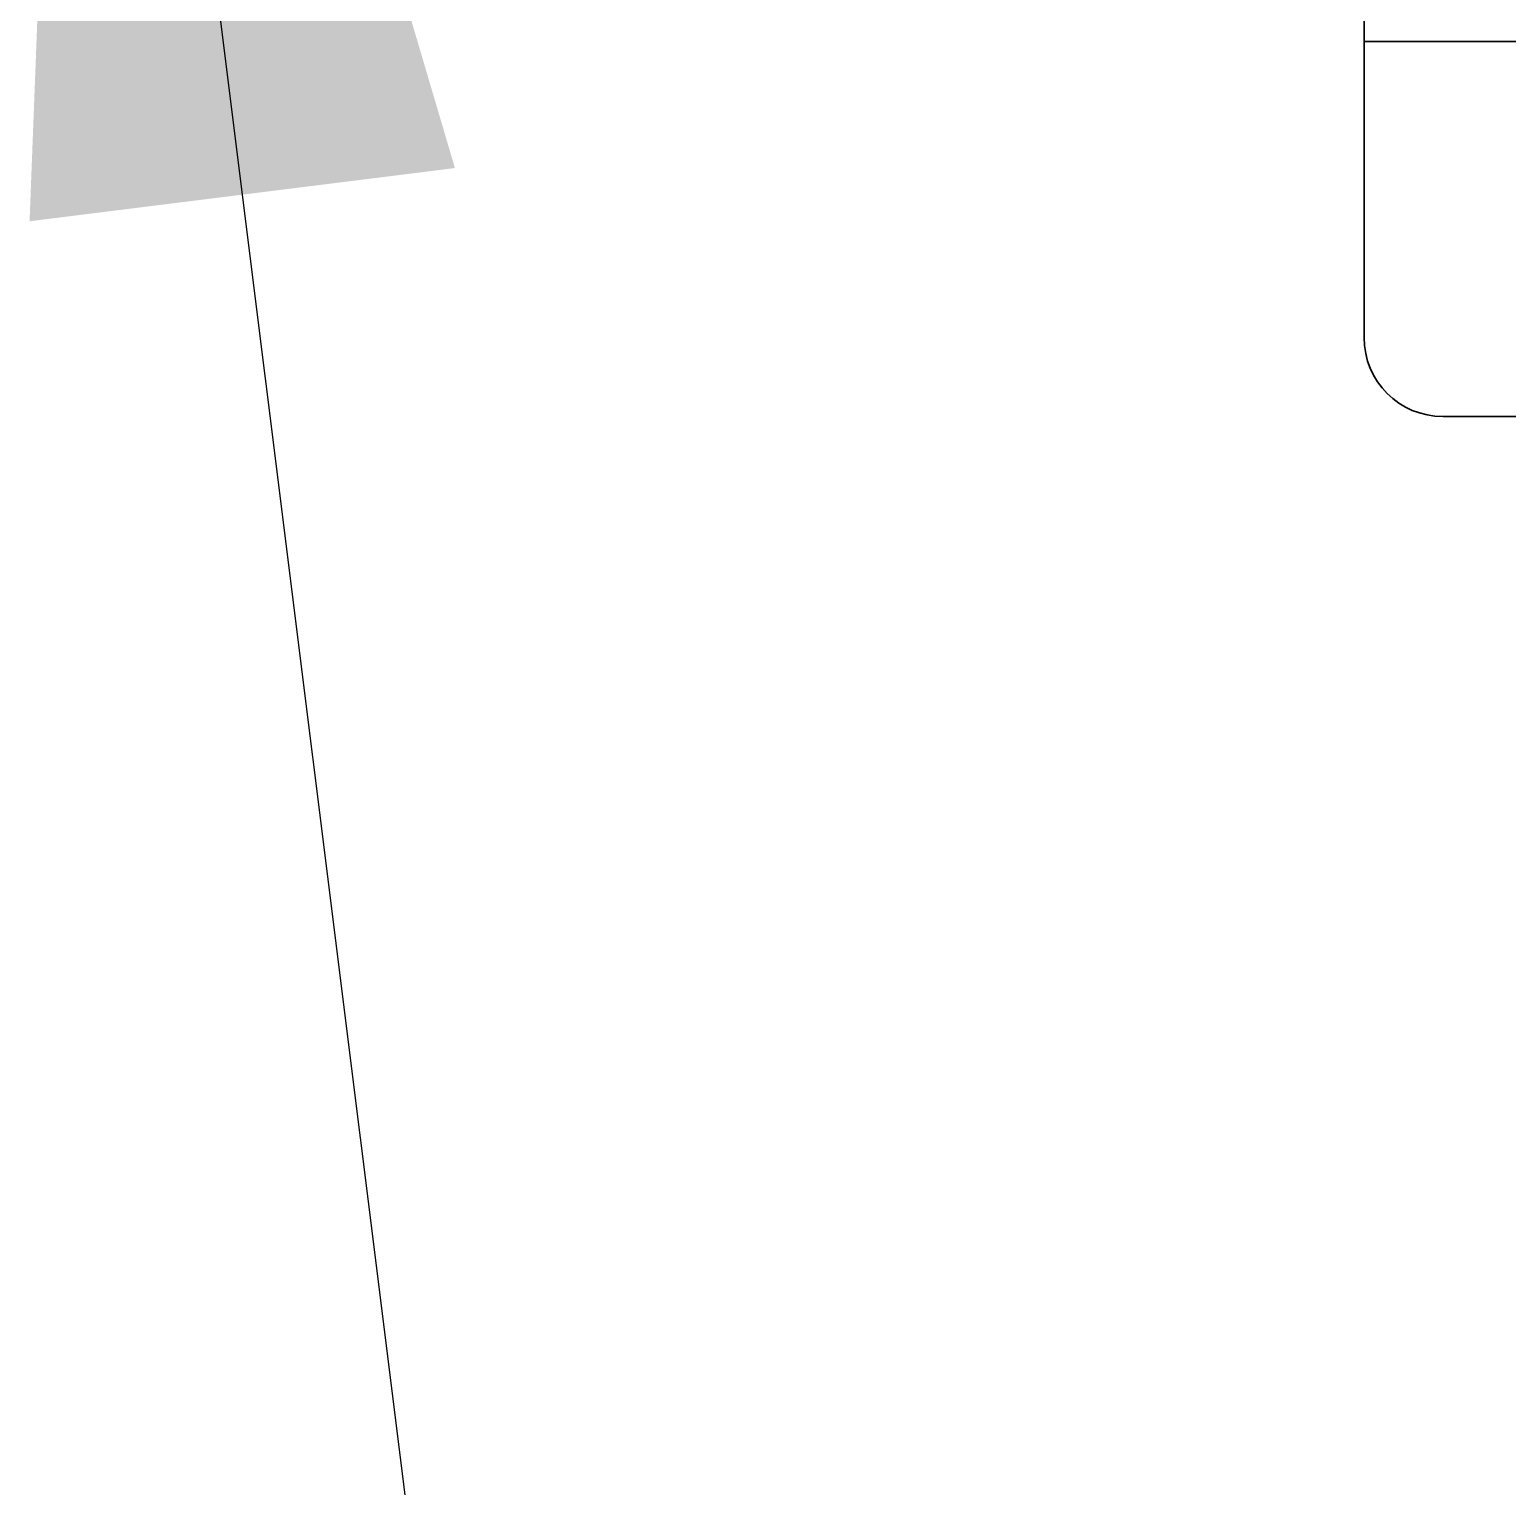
# Model space of a CAD drawing. Header units: millimetres. Extents: x 0 to 420, y 0 to 297.
# Drawn here: x 142.235 to 145.978, y 156.683 to 160.372 of the extents above; entities that cross this region are included whole.
import ezdxf

# ---------------------------------------------------------------- set-up
doc = ezdxf.new("R2010")
doc.units = ezdxf.units.MM
doc.layers.add('尺寸线层', color=150, linetype='Continuous')
doc.dimstyles.new('SLDDIMSTYLE2', dxfattribs={"dimtxt": 0.18, "dimasz": 3.302, "dimexe": 0, "dimexo": 0.0625, "dimgap": 0, "dimtad": 0, "dimtih": 1, "dimtoh": 1, "dimdec": 0, "dimrnd": 1e-09, "dimzin": 0, "dimdsep": 46, "dimtxsty": 'Standard', "dimsah": 1, "dimcen": 0.09, "dimadec": 0, "dimazin": 0, "dimtfac": 3.302, "dimtdec": 0, "dimtofl": 0, "dimtmove": 0, "dimatfit": 3, "dimfxl": 0, "dimfrac": 2, "dimtolj": 1, "dimtzin": 0, "dimarcsym": 0})

msp = doc.modelspace()

# ---------------------------------------------------------------- linework, layer by layer
at = {"color": 7, "linetype": 'Continuous', "lineweight": 35}
for p, q in [((145.6154, 161.1922), (145.6154, 160.3422)), ((145.6154, 160.3422), (147.0154, 160.3422)), ((145.6154, 160.3422), (145.6154, 159.5922)), ((145.8154, 159.3922), (146.8154, 159.3922))]:
    msp.add_line(p, q, dxfattribs=at)
msp.add_arc((145.8154, 159.5922), 0.2, 180, 270, dxfattribs=at)

# ---------------------------------------------------------------- leaders
at = {"layer": '尺寸线层'}
msp.add_leader([(142.3644, 163.2306), (148.9331, 110.6927)], dimstyle='SLDDIMSTYLE2', dxfattribs=at)

doc.saveas('drawing.dxf')
